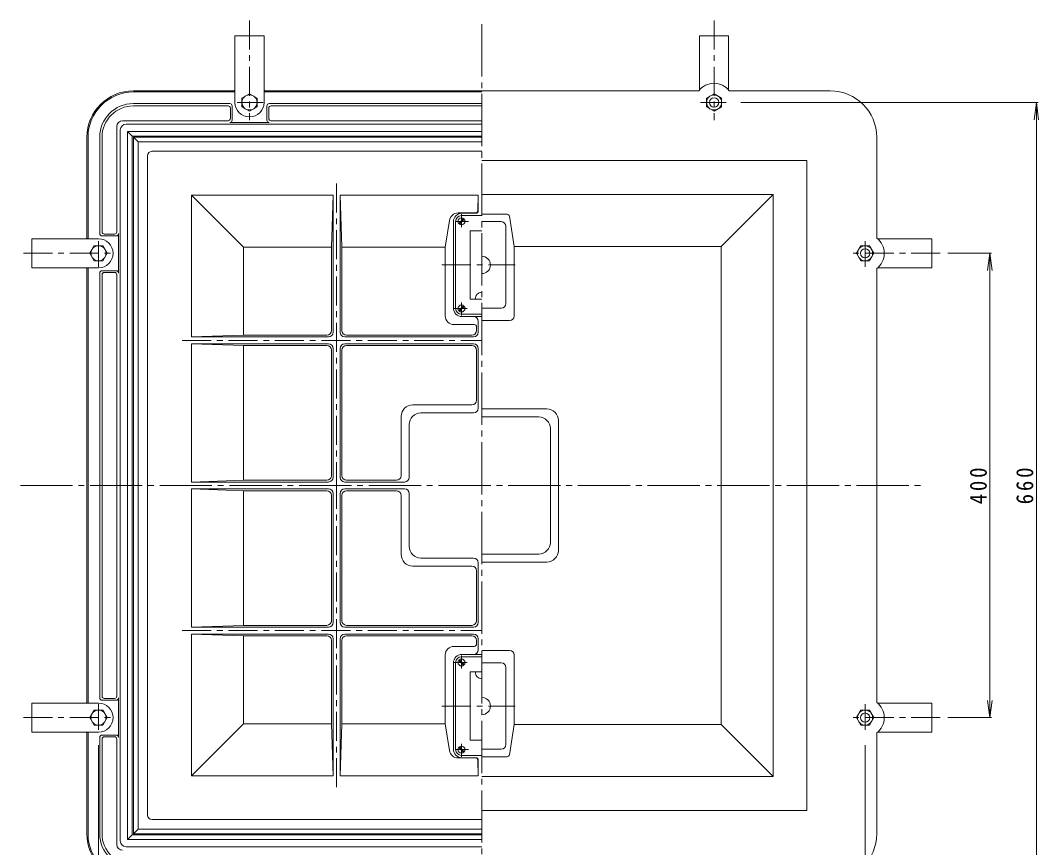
# Model space of a CAD drawing. Units: millimetres, scale not verified. Extents: x -851 to 870, y -686 to 538.
# Drawn here: x -851 to 25, y -321 to 392 of the extents above; entities that cross this region are included whole.
import ezdxf

# ---------------------------------------------------------------- set-up
doc = ezdxf.new("R2010")
doc.units = ezdxf.units.MM
doc.header["$LTSCALE"] = 5
doc.linetypes.add('CHAIN1', pattern=[8, 5, -1, 1, -1])
doc.linetypes.add('CHAIN2', pattern=[12, 9, -1, 1, -1])
for name, color, linetype, lineweight in [('0-0', 3, 'Continuous', 9), ('0-1', 2, 'Continuous', 9), ('0-2', 7, 'Continuous', 9), ('0-3', 4, 'Continuous', 9), ('0-9', 6, 'Continuous', 5), ('0-A', 7, 'Continuous', 9), ('0-F', 7, 'Continuous', 9)]:
    doc.layers.add(name, color=color, linetype=linetype, lineweight=lineweight)
doc.styles.add('ＭＳ ゴシック', font='')
doc.styles.get('ＭＳ ゴシック').set_extended_font_data('MS Gothic')

msp = doc.modelspace()

# ---------------------------------------------------------------- linework, layer by layer
at = {"layer": '0-0', "linetype": 'CHAIN2'}
for p, q in [((-454.054, 388.581), (-454.054, -397.905)), ((-851.351, -8.716), (-72.973, -8.716))]:
    msp.add_line(p, q, dxfattribs=at)
at = {"layer": '0-0'}
for p, q in [((-754.054, 291.284), (-754.054, -8.716)), ((-754.054, 291.284), (-454.054, 291.284)), ((-754.054, 291.284), (-750.054, 287.284)), ((-750.054, 287.284), (-454.054, 287.284)), ((-750.054, 287.284), (-750.054, -8.716)), ((-741.948, 275.178), (-741.948, -8.716)), ((-737.948, 279.178), (-454.054, 279.178)), ((-704.054, 241.284), (-659.27, 196.5)), ((-704.054, 241.284), (-704.054, 119.284)), ((-582.054, 241.284), (-704.054, 241.284)), ((-582.054, 241.284), (-583.554, 196.5)), ((-582.054, 123.284), (-582.054, 241.284)), ((-576.054, 123.284), (-576.054, 241.284)), ((-576.054, 241.284), (-574.554, 196.5)), ((-457.054, 241.284), (-576.054, 241.284)), ((-457.5, 227.982), (-457.054, 241.284)), ((-457.054, 227.784), (-457.054, 241.284)), ((-203.264, 242.074), (-454.054, 242.074)), ((-248.048, 197.289), (-203.264, 242.074)), ((-203.264, -8.716), (-203.264, 242.074)), ((-481.894, 219.695), (-485.482, 196.5)), ((-459.498, 226.049), (-474.482, 226.049)), ((-459.054, 225.784), (-471.054, 225.784)), ((-432.253, 224.966), (-454.054, 224.966)), ((-430.279, 223.284), (-426.09, 197.289)), ((-478.554, 218.284), (-478.554, 144.284)), ((-437.307, 218.567), (-454.054, 218.567)), ((-433.307, 214.567), (-433.307, 148.001)), ((-583.554, 124.784), (-583.554, 196.5)), ((-574.554, 124.784), (-574.554, 196.5)), ((-485.482, 196.5), (-574.554, 196.5)), ((-485.482, 137.356), (-485.482, 196.5)), ((-426.09, 137.32), (-426.09, 197.289)), ((-248.048, 197.289), (-426.09, 197.289)), ((-248.048, -8.716), (-248.048, 197.289)), ((-437.307, 144.001), (-454.054, 144.001)), ((-454.054, 136.784), (-471.054, 136.784)), ((-457.054, 132.784), (-457.054, 123.284)), ((-430.09, 133.32), (-454.054, 133.32)), ((-460.554, 129.856), (-477.982, 129.856)), ((-458.554, 127.856), (-458.554, 124.784)), ((-704.054, 119.284), (-659.27, 120.784)), ((-586.054, 119.284), (-704.054, 119.284)), ((-587.554, 120.784), (-659.27, 120.784)), ((-461.054, 119.284), (-572.054, 119.284)), ((-462.554, 120.784), (-570.554, 120.784)), ((-586.054, 113.284), (-704.054, 113.284)), ((-704.054, 113.284), (-659.27, 111.784)), ((-704.054, 113.284), (-704.054, -5.716)), ((-587.554, 111.784), (-659.27, 111.784)), ((-659.27, 111.784), (-659.27, -4.216)), ((-583.554, -0.216), (-583.554, 107.784)), ((-582.054, -1.716), (-582.054, 109.284)), ((-576.054, -1.716), (-576.054, 109.284)), ((-574.554, -0.216), (-574.554, 107.784)), ((-461.054, 113.284), (-572.054, 113.284)), ((-462.554, 111.784), (-570.554, 111.784)), ((-458.554, 107.784), (-458.554, 64.712)), ((-457.054, 109.284), (-457.054, 57.784)), ((-462.554, 60.712), (-513.482, 60.712)), ((-461.054, 53.784), (-506.554, 53.784)), ((-398.09, 57.248), (-454.054, 57.248)), ((-523.482, -0.216), (-523.482, 50.712)), ((-405.018, 50.32), (-454.054, 50.32)), ((-388.09, 47.248), (-388.09, -8.716)), ((-516.554, -1.716), (-516.554, 43.784)), ((-395.018, 40.32), (-395.018, -8.716)), ((-754.054, -308.716), (-754.054, -8.716)), ((-750.054, -304.716), (-750.054, -8.716)), ((-741.948, -292.611), (-741.948, -8.716)), ((-586.054, -5.716), (-704.054, -5.716)), ((-572.054, -5.716), (-520.554, -5.716)), ((-570.554, -4.216), (-527.482, -4.216)), ((-395.018, -57.752), (-395.018, -8.716)), ((-388.09, -64.68), (-388.09, -8.716)), ((-248.048, -8.716), (-248.048, -214.722)), ((-203.264, -8.716), (-203.264, -259.506)), ((-586.054, -11.716), (-704.054, -11.716)), ((-704.054, -130.716), (-704.054, -11.716)), ((-659.27, -129.216), (-659.27, -13.216)), ((-583.554, -17.216), (-583.554, -125.216)), ((-582.054, -15.716), (-582.054, -126.716)), ((-576.054, -15.716), (-576.054, -126.716)), ((-574.554, -17.216), (-574.554, -125.216)), ((-572.054, -11.716), (-520.554, -11.716)), ((-570.554, -13.216), (-527.482, -13.216)), ((-523.482, -17.216), (-523.482, -68.145)), ((-516.554, -15.716), (-516.554, -61.216)), ((-405.018, -67.752), (-454.054, -67.752)), ((-462.554, -78.144), (-513.482, -78.144)), ((-461.054, -71.216), (-506.554, -71.216)), ((-457.054, -126.716), (-457.054, -75.216)), ((-398.09, -74.68), (-454.054, -74.68)), ((-458.554, -125.216), (-458.554, -82.144)), ((-704.054, -130.716), (-659.27, -129.216)), ((-586.054, -130.716), (-704.054, -130.716)), ((-587.554, -129.216), (-659.27, -129.216)), ((-461.054, -130.716), (-572.054, -130.716)), ((-462.554, -129.216), (-570.554, -129.216)), ((-586.054, -136.716), (-704.054, -136.716)), ((-704.054, -136.716), (-659.27, -138.216)), ((-704.054, -258.716), (-704.054, -136.716)), ((-587.554, -138.216), (-659.27, -138.216)), ((-461.054, -136.716), (-572.054, -136.716)), ((-462.554, -138.216), (-570.554, -138.216)), ((-583.554, -142.216), (-583.554, -213.932)), ((-582.054, -140.716), (-582.054, -258.716)), ((-576.054, -140.716), (-576.054, -258.716)), ((-574.554, -142.216), (-574.554, -213.932)), ((-460.554, -147.288), (-477.982, -147.288)), ((-458.554, -145.288), (-458.554, -142.216)), ((-457.054, -150.216), (-457.054, -140.716)), ((-485.482, -154.788), (-485.482, -213.932)), ((-454.054, -154.216), (-471.054, -154.216)), ((-430.09, -150.752), (-454.054, -150.752)), ((-426.09, -154.752), (-426.09, -214.722)), ((-478.554, -235.716), (-478.554, -161.716)), ((-437.307, -161.433), (-454.054, -161.433)), ((-433.307, -231.999), (-433.307, -165.433)), ((-704.054, -258.716), (-659.27, -213.932)), ((-582.054, -258.716), (-583.554, -213.932)), ((-576.054, -258.716), (-574.554, -213.932)), ((-485.482, -213.932), (-574.554, -213.932)), ((-481.894, -237.128), (-485.482, -213.932)), ((-430.279, -240.717), (-426.09, -214.722)), ((-248.048, -214.722), (-426.09, -214.722)), ((-248.048, -214.722), (-203.264, -259.506)), ((-437.307, -235.999), (-454.054, -235.999)), ((-459.498, -243.481), (-474.482, -243.481)), ((-459.054, -243.216), (-471.054, -243.216)), ((-457.5, -245.414), (-457.054, -258.716)), ((-457.054, -245.216), (-457.054, -258.716)), ((-432.254, -242.399), (-454.054, -242.399)), ((-582.054, -258.716), (-704.054, -258.716)), ((-457.054, -258.716), (-576.054, -258.716)), ((-203.264, -259.506), (-454.054, -259.506)), ((-737.948, -296.611), (-454.054, -296.611)), ((-754.054, -308.716), (-750.054, -304.716)), ((-750.054, -304.716), (-454.054, -304.716)), ((-754.054, -308.716), (-454.054, -308.716))]:
    msp.add_line(p, q, dxfattribs=at)
at = {"layer": '0-0', "linetype": 'CHAIN1'}
for p, q in [((-579.054, 251.322), (-579.054, -8.716)), ((-712.146, 116.284), (-454.054, 116.284)), ((-579.054, -268.755), (-579.054, -8.716)), ((-712.146, -133.716), (-454.054, -133.716))]:
    msp.add_line(p, q, dxfattribs=at)
at = {"layer": '0-0'}
for points in [[(-583.554, 196.5), (-659.27, 196.5), (-659.27, 120.784)], [(-587.554, -4.216), (-659.27, -4.216), (-704.054, -5.716)], [(-587.554, -13.216), (-659.27, -13.216), (-704.054, -11.716)], [(-583.554, -213.932), (-659.27, -213.932), (-659.27, -138.216)]]:
    msp.add_lwpolyline(points, dxfattribs=at)
for centre, radius, start, end in [((-737.948, 275.178), 4, 90, 180), ((-459.498, 228.049), 2, 270, 358.08211), ((-474.482, 218.549), 7.5, 90, 171.20584), ((-471.054, 218.284), 7.5, 90.00047, 179.99953), ((-459.054, 227.784), 2, 270, 0), ((-432.253, 222.966), 2, 9.15495, 90), ((-437.307, 214.567), 4, 0, 90), ((-471.054, 144.284), 7.5, 180, 269.99953), ((-437.307, 148.001), 4, 270, 0), ((-477.982, 137.356), 7.5, 180, 269.99953), ((-461.054, 132.784), 4, 0, 90), ((-430.09, 137.32), 4, 270, 0), ((-587.554, 124.784), 4, 270, 0), ((-586.054, 123.284), 4, 270, 0), ((-572.054, 123.284), 4, 180, 270), ((-570.554, 124.784), 4, 180, 270), ((-462.554, 124.784), 4, 270, 0), ((-461.054, 123.284), 4, 270, 0), ((-460.554, 127.856), 2, 0, 90), ((-587.554, 107.784), 4, 0, 90), ((-586.054, 109.284), 4, 0, 90), ((-572.054, 109.284), 4, 90, 180), ((-570.554, 107.784), 4, 90, 180), ((-462.554, 107.784), 4, 0, 90), ((-461.054, 109.284), 4, 0, 90), ((-462.554, 64.712), 4, 270, 0), ((-513.482, 50.712), 10, 90, 180), ((-506.554, 43.784), 10, 89.99965, 180), ((-461.054, 57.784), 4, 270, 0), ((-398.09, 47.248), 10, 0, 90), ((-405.018, 40.32), 10, 0, 90), ((-587.554, -0.216), 4, 270, 0), ((-586.054, -1.716), 4, 270, 0), ((-572.054, -1.716), 4, 180, 270), ((-570.554, -0.216), 4, 180, 270), ((-527.482, -0.216), 4, 270, 0), ((-520.554, -1.716), 4, 270, 0), ((-587.554, -17.216), 4, 0, 90), ((-586.054, -15.716), 4, 0, 90), ((-572.054, -15.716), 4, 90, 180), ((-570.554, -17.216), 4, 90, 180), ((-527.482, -17.216), 4, 0, 90), ((-520.554, -15.716), 4, 0, 90), ((-506.554, -61.216), 10, 180, 270.00035), ((-405.018, -57.752), 10, 270, 0), ((-513.482, -68.145), 10, 180, 270), ((-398.09, -64.68), 10, 270, 0), ((-462.554, -82.144), 4, 0, 90), ((-461.054, -75.216), 4, 0, 90), ((-587.554, -125.216), 4, 270, 0), ((-586.054, -126.716), 4, 270, 0), ((-572.054, -126.716), 4, 180, 270), ((-570.554, -125.216), 4, 180, 270), ((-462.554, -125.216), 4, 270, 0), ((-461.054, -126.716), 4, 270, 0), ((-587.554, -142.216), 4, 0, 90), ((-586.054, -140.716), 4, 0, 90), ((-572.054, -140.716), 4, 90, 180), ((-570.554, -142.216), 4, 90, 180), ((-462.554, -142.216), 4, 0, 90), ((-461.054, -140.716), 4, 0, 90), ((-477.982, -154.788), 7.5, 90.00047, 180), ((-460.554, -145.288), 2, 270, 0), ((-471.054, -161.716), 7.5, 90.00047, 180), ((-461.054, -150.216), 4, 270, 0), ((-430.09, -154.752), 4, 0, 90), ((-437.307, -165.433), 4, 0, 90), ((-471.054, -235.716), 7.5, 180.00047, 269.99953), ((-437.307, -231.999), 4, 270, 0), ((-474.482, -235.981), 7.5, 188.79416, 270), ((-459.498, -245.481), 2, 1.91789, 90), ((-459.054, -245.216), 2, 0, 90), ((-432.254, -240.399), 2, 270, 350.84505), ((-737.948, -292.611), 4, 180, 270)]:
    msp.add_arc(centre, radius, start, end, dxfattribs=at)
at = {"layer": '0-1', "linetype": 'CHAIN1'}
for p, q in [((-654.054, 391.992), (-654.054, 305.926)), ((-254.054, 391.992), (-254.054, 305.926)), ((-664.598, 321.284), (-642.345, 321.284)), ((-243.51, 321.284), (-265.763, 321.284)), ((-784.054, 201.828), (-784.054, 179.574)), ((-124.054, 201.828), (-124.054, 179.574)), ((-848.794, 191.284), (-768.806, 191.284)), ((-59.314, 191.284), (-139.302, 191.284)), ((-784.054, -219.26), (-784.054, -197.007)), ((-124.054, -219.26), (-124.054, -197.007)), ((-848.794, -208.716), (-768.806, -208.716)), ((-59.314, -208.716), (-139.302, -208.716))]:
    msp.add_line(p, q, dxfattribs=at)
at = {"layer": '0-1'}
for p, q in [((-754.054, 331.284), (-667.178, 331.284)), ((-754.054, 330.284), (-666.554, 330.284)), ((-641.554, 330.284), (-454.054, 330.284)), ((-640.93, 331.284), (-454.054, 331.284)), ((-267.178, 331.284), (-454.054, 331.284)), ((-154.054, 331.284), (-240.93, 331.284)), ((-671.054, 320.284), (-754.054, 320.284)), ((-672.554, 318.284), (-754.054, 318.284)), ((-670.554, 307.534), (-670.554, 316.284)), ((-669.054, 306.034), (-669.054, 318.284)), ((-639.054, 306.034), (-639.054, 318.284)), ((-637.554, 307.534), (-637.554, 316.284)), ((-637.054, 320.284), (-454.054, 320.284)), ((-635.554, 318.284), (-454.054, 318.284)), ((-768.304, 300.534), (-768.304, 209.784)), ((-672.554, 305.534), (-763.304, 305.534)), ((-654.054, 302.534), (-760.304, 302.534)), ((-671.054, 304.034), (-637.054, 304.034)), ((-654.054, 302.534), (-454.054, 302.534)), ((-635.554, 305.534), (-454.054, 305.534)), ((-794.054, 291.284), (-794.054, 204.408)), ((-793.054, 291.284), (-793.054, 203.784)), ((-783.054, 291.284), (-783.054, 208.284)), ((-781.054, 291.284), (-781.054, 209.784)), ((-765.304, 297.534), (-765.304, -8.716)), ((-759.054, 296.284), (-755.054, 292.284)), ((-759.054, 296.284), (-454.054, 296.284)), ((-759.054, 296.284), (-759.054, -8.716)), ((-755.054, 292.284), (-454.054, 292.284)), ((-755.054, 292.284), (-755.054, -8.716)), ((-114.054, 291.284), (-114.054, 204.408)), ((-768.804, 206.284), (-781.054, 206.284)), ((-770.304, 207.784), (-779.054, 207.784)), ((-766.804, 208.284), (-766.804, 174.284)), ((-794.054, 178.159), (-794.054, -8.716)), ((-793.054, 178.784), (-793.054, -8.716)), ((-768.804, 176.284), (-781.054, 176.284)), ((-114.054, 178.159), (-114.054, -8.716)), ((-783.054, 174.284), (-783.054, -8.716)), ((-781.054, 172.784), (-781.054, -8.716)), ((-770.304, 174.784), (-779.054, 174.784)), ((-768.304, 172.784), (-768.304, -8.716)), ((-794.054, -195.592), (-794.054, -8.716)), ((-793.054, -196.216), (-793.054, -8.716)), ((-783.054, -191.716), (-783.054, -8.716)), ((-781.054, -190.216), (-781.054, -8.716)), ((-768.304, -190.216), (-768.304, -8.716)), ((-765.304, -314.966), (-765.304, -8.716)), ((-759.054, -313.716), (-759.054, -8.716)), ((-755.054, -309.716), (-755.054, -8.716)), ((-114.054, -195.592), (-114.054, -8.716)), ((-770.304, -192.216), (-779.054, -192.216)), ((-766.804, -225.716), (-766.804, -191.716)), ((-768.804, -193.716), (-781.054, -193.716)), ((-794.054, -308.716), (-794.054, -221.841)), ((-793.054, -308.716), (-793.054, -221.216)), ((-783.054, -308.716), (-783.054, -225.716)), ((-768.804, -223.716), (-781.054, -223.716)), ((-781.054, -308.716), (-781.054, -227.216)), ((-770.304, -225.216), (-779.054, -225.216)), ((-768.304, -317.966), (-768.304, -227.216)), ((-114.054, -308.716), (-114.054, -221.841)), ((-759.054, -313.716), (-755.054, -309.716)), ((-759.054, -313.716), (-454.054, -313.716)), ((-755.054, -309.716), (-454.054, -309.716)), ((-654.054, -319.966), (-760.304, -319.966)), ((-654.054, -319.966), (-454.054, -319.966))]:
    msp.add_line(p, q, dxfattribs=at)
for points in [[(-454.054, 271.284), (-174.054, 271.284), (-174.054, -8.716)], [(-454.054, -288.716), (-174.054, -288.716), (-174.054, -8.716)]]:
    msp.add_lwpolyline(points, dxfattribs=at)
for centre, radius, start, end in [((-254.054, 321.284), 16.5, 37.30545, 142.69463), ((-754.054, 291.284), 40, 90.00005, 180), ((-754.054, 291.284), 39, 90.00005, 180), ((-654.054, 321.284), 16.5, 139.25101, 142.69463), ((-654.054, 321.284), 16.5, 37.30537, 40.74899), ((-154.054, 291.284), 40, 0, 89.99995), ((-754.054, 291.284), 29, 90.00006, 180), ((-754.054, 291.284), 27, 90.00006, 180), ((-672.554, 316.284), 2, 0, 90), ((-671.054, 318.284), 2, 0, 90), ((-637.054, 318.284), 2, 90, 180), ((-635.554, 316.284), 2, 90, 180), ((-672.554, 307.534), 2, 270, 359.99646), ((-635.554, 307.534), 2, 180.00354, 270), ((-763.304, 300.534), 5, 90, 180), ((-760.304, 297.534), 5, 90, 180), ((-671.054, 306.034), 2, 270, 0), ((-637.054, 306.034), 2, 180, 270), ((-784.054, 191.284), 16.5, 127.30537, 130.74899), ((-781.054, 208.284), 2, 180, 270), ((-779.054, 209.784), 2, 180, 270), ((-770.304, 209.784), 2, 270.00354, 0), ((-768.804, 208.284), 2, 270, 0), ((-124.054, 191.284), 16.5, 307.30515, 52.69463), ((-784.054, 191.284), 16.5, 229.25101, 232.69463), ((-781.054, 174.284), 2, 90, 180), ((-768.804, 174.284), 2, 0, 90), ((-779.054, 172.784), 2, 90, 180), ((-770.304, 172.784), 2, 0, 89.99646), ((-781.054, -191.716), 2, 180, 270), ((-779.054, -190.216), 2, 180, 270), ((-770.304, -190.216), 2, 270.00354, 0), ((-768.804, -191.716), 2, 270, 0), ((-784.054, -208.716), 16.5, 127.30537, 130.74899), ((-124.054, -208.716), 16.5, 307.30537, 52.69485), ((-784.054, -208.716), 16.5, 229.25101, 232.69463), ((-781.054, -225.716), 2, 90, 180), ((-779.054, -227.216), 2, 90, 180), ((-770.304, -227.216), 2, 0, 89.99646), ((-768.804, -225.716), 2, 0, 90), ((-754.054, -308.716), 40, 180, 269.99995), ((-754.054, -308.716), 39, 180, 269.99995), ((-754.054, -308.716), 29, 180, 269.99994), ((-754.054, -308.716), 27, 180, 269.99994), ((-760.304, -314.966), 5, 180, 270), ((-154.054, -308.716), 40, 270.00005, 0), ((-763.304, -317.966), 5, 180, 270)]:
    msp.add_arc(centre, radius, start, end, dxfattribs=at)
at = {"layer": '0-2'}
for points in [[(-647.554, 317.531), (-647.554, 325.036), (-654.054, 328.789), (-660.554, 325.036), (-660.554, 317.531), (-654.054, 313.778)], [(-260.554, 317.531), (-260.554, 325.037), (-254.054, 328.789), (-247.554, 325.037), (-247.554, 317.531), (-254.054, 313.778)], [(-780.301, 184.784), (-787.807, 184.784), (-791.559, 191.284), (-787.807, 197.784), (-780.301, 197.784), (-776.548, 191.284)], [(-127.807, 184.784), (-120.301, 184.784), (-116.549, 191.284), (-120.301, 197.784), (-127.807, 197.784), (-131.56, 191.284)], [(-780.301, -202.216), (-787.807, -202.216), (-791.559, -208.716), (-787.807, -215.216), (-780.301, -215.216), (-776.548, -208.716)], [(-127.807, -202.216), (-120.301, -202.216), (-116.549, -208.716), (-120.301, -215.216), (-127.807, -215.216), (-131.56, -208.716)]]:
    msp.add_lwpolyline(points, close=True, dxfattribs=at)
for centre, radius in [((-654.054, 321.284), 6.5), ((-254.054, 321.284), 6.5), ((-254.054, 321.284), 4), ((-784.054, 191.284), 6.5), ((-124.054, 191.284), 6.5), ((-124.054, 191.284), 4), ((-784.054, -208.716), 6.5), ((-124.054, -208.716), 6.5), ((-124.054, -208.716), 4)]:
    msp.add_circle(centre, radius, dxfattribs=at)
at = {"layer": '0-3'}
for p, q in [((-641.554, 378.784), (-666.554, 378.784)), ((-666.554, 321.284), (-666.554, 378.784)), ((-641.554, 321.284), (-641.554, 378.784)), ((-266.554, 378.784), (-241.554, 378.784)), ((-266.554, 332.054), (-266.554, 378.784)), ((-241.554, 332.054), (-241.554, 378.784)), ((-841.554, 178.784), (-841.554, 203.784)), ((-784.054, 203.784), (-841.554, 203.784)), ((-113.284, 203.784), (-66.554, 203.784)), ((-66.554, 178.784), (-66.554, 203.784)), ((-784.054, 178.784), (-841.554, 178.784)), ((-113.284, 178.784), (-66.554, 178.784)), ((-841.554, -196.216), (-841.554, -221.216)), ((-784.054, -196.216), (-841.554, -196.216)), ((-113.284, -196.216), (-66.554, -196.216)), ((-66.554, -196.216), (-66.554, -221.216)), ((-784.054, -221.216), (-841.554, -221.216)), ((-113.284, -221.216), (-66.554, -221.216))]:
    msp.add_line(p, q, dxfattribs=at)
for centre, start, end in [((-654.054, 321.284), 180.00005, 0.00005), ((-784.054, 191.284), 269.99992, 89.99992), ((-784.054, -208.716), 270.00009, 90.00009)]:
    msp.add_arc(centre, 12.5, start, end, dxfattribs=at)
at = {"layer": '0-9'}
for centre in [(-454.054, 181.284), (-454.054, -198.716)]:
    msp.add_arc(centre, 7.5, 270, 90, dxfattribs=at)
at = {"layer": '0-A'}
for p, q in [((-473.939, 216.964), (-469.735, 221.169)), ((-473.374, 216.399), (-469.169, 220.603)), ((-471.554, 224.936), (-471.554, 213.954)), ((-454.054, 223.784), (-471.554, 223.784)), ((-476.637, 218.784), (-465.444, 218.784)), ((-476.554, 218.784), (-476.554, 143.784)), ((-464.054, 210.784), (-454.054, 210.784)), ((-477.706, 143.784), (-466.724, 143.784)), ((-469.735, 146.169), (-473.939, 141.964)), ((-469.169, 145.603), (-473.374, 141.399)), ((-471.554, 148.867), (-471.554, 137.673)), ((-454.054, 138.784), (-471.554, 138.784)), ((-471.554, -166.299), (-471.554, -155.106)), ((-454.054, -156.216), (-471.554, -156.216)), ((-477.706, -161.216), (-466.724, -161.216)), ((-476.554, -236.216), (-476.554, -161.216)), ((-469.735, -163.601), (-473.939, -159.397)), ((-469.169, -163.036), (-473.374, -158.831)), ((-476.637, -236.216), (-465.444, -236.216)), ((-473.939, -234.397), (-469.735, -238.601)), ((-473.374, -233.831), (-469.169, -238.036)), ((-471.554, -242.369), (-471.554, -231.386)), ((-464.054, -228.216), (-454.054, -228.216)), ((-454.054, -241.216), (-471.554, -241.216))]:
    msp.add_line(p, q, dxfattribs=at)
at = {"layer": '0-A', "linetype": 'CHAIN1'}
for p, q in [((-488.414, 181.284), (-425.264, 181.284)), ((-488.414, -198.716), (-425.264, -198.716))]:
    msp.add_line(p, q, dxfattribs=at)
at = {"layer": '0-A'}
for points in [[(-464.054, 210.784), (-464.054, 151.784), (-454.054, 151.784)], [(-464.054, -228.216), (-464.054, -169.216), (-454.054, -169.216)]]:
    msp.add_lwpolyline(points, dxfattribs=at)
for centre in [(-471.554, 218.784), (-471.554, 143.784), (-471.554, -161.216), (-471.554, -236.216)]:
    msp.add_circle(centre, 3, dxfattribs=at)
for centre, radius, start, end in [((-471.554, 218.784), 5, 90, 180), ((-454.054, 152.263), 5.521, 89.99936, 184.97911), ((-471.554, 143.784), 5, 180, 270), ((-471.554, -161.216), 5, 90, 180), ((-454.054, -169.695), 5.521, 175.02089, 270.00064), ((-471.554, -236.216), 5, 180, 270)]:
    msp.add_arc(centre, radius, start, end, dxfattribs=at)
at = {"layer": '0-F'}
for p, q in [((-231.081, 321.284), (24.946, 321.284)), ((23.446, 321.284), (21.488, 306.412)), ((23.446, -338.716), (23.446, 321.284)), ((23.446, 321.284), (25.404, 306.412)), ((-52.703, 191.284), (-15.054, 191.284)), ((-16.554, 191.284), (-18.512, 176.412)), ((-16.554, -208.716), (-16.554, 191.284)), ((-16.554, 191.284), (-14.596, 176.412)), ((-16.554, -208.716), (-18.512, -193.844)), ((-16.554, -208.716), (-14.596, -193.844)), ((-52.703, -208.716), (-15.054, -208.716)), ((-784.054, -232.482), (-784.054, -487.716)), ((-124.054, -232.482), (-124.054, -487.716))]:
    msp.add_line(p, q, dxfattribs=at)

# ---------------------------------------------------------------- texts
at = {"layer": '0-F', "color": 2, "char_height": 14.66, "attachment_point": 7, "rotation": 90, "style": 'ＭＳ ゴシック'}
for s, insert in [('\\T1.27;\\W0.9;400', (-19.054, -24.966)), ('\\T1.27;\\W0.9;660', (20.946, -24.966))]:
    msp.add_mtext(s, dxfattribs=dict(at, insert=insert))

doc.saveas('drawing.dxf')
